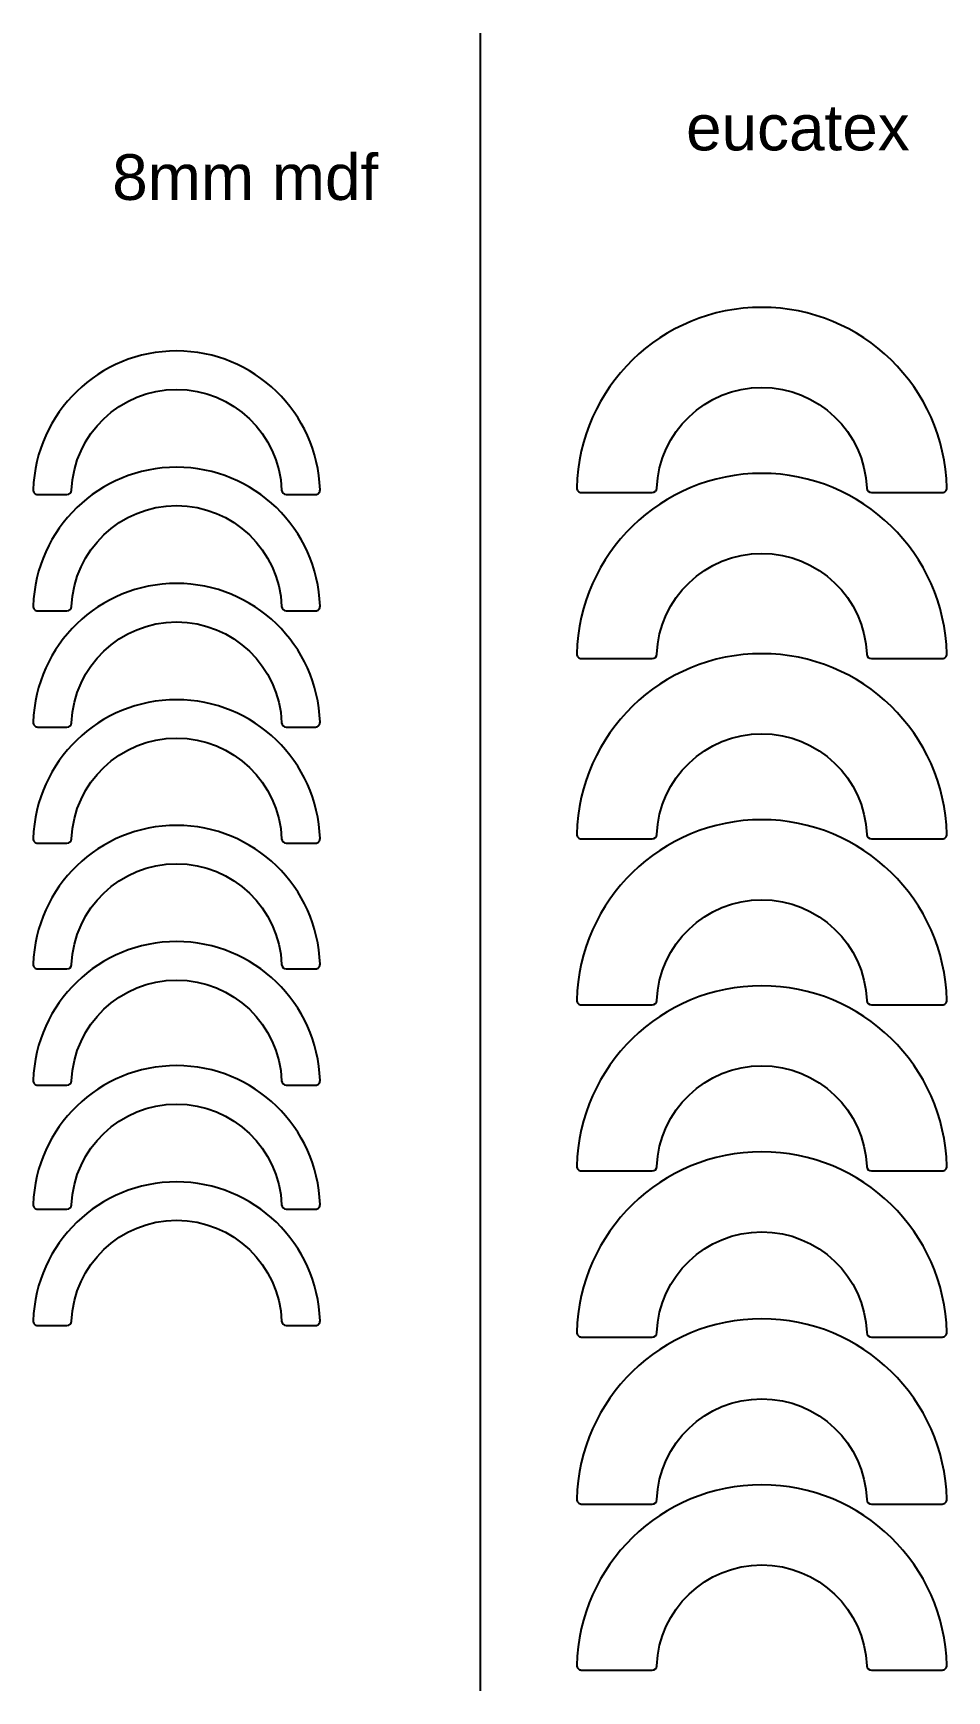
# Model space of a CAD drawing. Header units: millimetres. Extents: x 3351 to 5350, y 308 to 3933.
import ezdxf

# ---------------------------------------------------------------- set-up
doc = ezdxf.new("R2010")
doc.units = ezdxf.units.MM
doc.styles.get("Standard").update_dxf_attribs({"font": 'arial.ttf'})

msp = doc.modelspace()

# ---------------------------------------------------------------- linework, layer by layer
msp.add_line((4329.1, 3933.2), (4329.1, 308.5))
for points in [[(4705.2, 2928.6, 0.402058), (4715.2, 2938.2, -0.959166), (5174.8, 2938.2, 0.402058), (5184.8, 2928.6), (5339.9, 2928.6, 0.421649), (5349.9, 2938.9, 0.974996), (4540.1, 2938.9, 0.421649), (4550.1, 2928.6)], [(3424.8, 2924.2, 0.402058), (3434.8, 2933.8, -0.959166), (3894.4, 2933.8, 0.402058), (3904.4, 2924.2), (3968.4, 2924.2, 0.423883), (3978.4, 2934.6, 0.967629), (3350.8, 2934.6, 0.423883), (3360.8, 2924.2)], [(3424.8, 2670.1, 0.402058), (3434.8, 2679.7, -0.959166), (3894.4, 2679.7, 0.402058), (3904.4, 2670.1), (3968.4, 2670.1, 0.423883), (3978.4, 2680.4, 0.967629), (3350.8, 2680.4, 0.423883), (3360.8, 2670.1)], [(4705.2, 2565.5, 0.402058), (4715.2, 2575.1, -0.959166), (5174.8, 2575.1, 0.402058), (5184.8, 2565.5), (5339.9, 2565.5, 0.421649), (5349.9, 2575.8, 0.974996), (4540.1, 2575.8, 0.421649), (4550.1, 2565.5)], [(3424.8, 2415.9, 0.402058), (3434.8, 2425.5, -0.959166), (3894.4, 2425.5, 0.402058), (3904.4, 2415.9), (3968.4, 2415.9, 0.423883), (3978.4, 2426.3, 0.967629), (3350.8, 2426.3, 0.423883), (3360.8, 2415.9)], [(4705.2, 2171.3, 0.402058), (4715.2, 2180.9, -0.959166), (5174.8, 2180.9, 0.402058), (5184.8, 2171.3), (5339.9, 2171.3, 0.421649), (5349.9, 2181.6, 0.974996), (4540.1, 2181.6, 0.421649), (4550.1, 2171.3)], [(3424.8, 2161.8, 0.402058), (3434.8, 2171.4, -0.959166), (3894.4, 2171.4, 0.402058), (3904.4, 2161.8), (3968.4, 2161.8, 0.423883), (3978.4, 2172.1, 0.967629), (3350.8, 2172.1, 0.423883), (3360.8, 2161.8)], [(4705.2, 1808.3, 0.402058), (4715.2, 1817.9, -0.959166), (5174.8, 1817.9, 0.402058), (5184.8, 1808.3), (5339.9, 1808.3, 0.421649), (5349.9, 1818.5, 0.974996), (4540.1, 1818.5, 0.421649), (4550.1, 1808.3)], [(3424.8, 1886.9, 0.402058), (3434.8, 1896.5, -0.959166), (3894.4, 1896.5, 0.402058), (3904.4, 1886.9), (3968.4, 1886.9, 0.423883), (3978.4, 1897.2, 0.967629), (3350.8, 1897.2, 0.423883), (3360.8, 1886.9)], [(3424.8, 1632.7, 0.402058), (3434.8, 1642.3, -0.959166), (3894.4, 1642.3, 0.402058), (3904.4, 1632.7), (3968.4, 1632.7, 0.423883), (3978.4, 1643.1, 0.967629), (3350.8, 1643.1, 0.423883), (3360.8, 1632.7)], [(4705.2, 1445.2, 0.402058), (4715.2, 1454.8, -0.959166), (5174.8, 1454.8, 0.402058), (5184.8, 1445.2), (5339.9, 1445.2, 0.421649), (5349.9, 1455.4, 0.974996), (4540.1, 1455.4, 0.421649), (4550.1, 1445.2)], [(3424.8, 1361.5, 0.402058), (3434.8, 1371.1, -0.959166), (3894.4, 1371.1, 0.402058), (3904.4, 1361.5), (3968.4, 1361.5, 0.423883), (3978.4, 1371.9, 0.967629), (3350.8, 1371.9, 0.423883), (3360.8, 1361.5)], [(4705.2, 1082.1, 0.402058), (4715.2, 1091.7, -0.959166), (5174.8, 1091.7, 0.402058), (5184.8, 1082.1), (5339.9, 1082.1, 0.421649), (5349.9, 1092.4, 0.974996), (4540.1, 1092.4, 0.421649), (4550.1, 1082.1)], [(3424.8, 1107.4, 0.402058), (3434.8, 1117, -0.959166), (3894.4, 1117, 0.402058), (3904.4, 1107.4), (3968.4, 1107.4, 0.423883), (3978.4, 1117.7, 0.967629), (3350.8, 1117.7, 0.423883), (3360.8, 1107.4)], [(4705.2, 717, 0.402058), (4715.2, 726.6, -0.959166), (5174.8, 726.6, 0.402058), (5184.8, 717), (5339.9, 717, 0.421649), (5349.9, 727.3, 0.974996), (4540.1, 727.3, 0.421649), (4550.1, 717)], [(4705.2, 354, 0.402058), (4715.2, 363.5, -0.959166), (5174.8, 363.5, 0.402058), (5184.8, 354), (5339.9, 354, 0.421649), (5349.9, 364.2, 0.974996), (4540.1, 364.2, 0.421649), (4550.1, 354)]]:
    msp.add_lwpolyline(points, format="xyb", close=True)

# ---------------------------------------------------------------- texts
at = {"char_height": 100, "attachment_point": 1}
for s, insert in [('eucatex', (4779.3, 3776.9)), ('8mm mdf', (3523.8, 3668.5))]:
    msp.add_mtext_dynamic_manual_height_columns(s, width=595.817, gutter_width=12.5, heights=[0], dxfattribs=dict(at, insert=insert))

doc.saveas('drawing.dxf')
